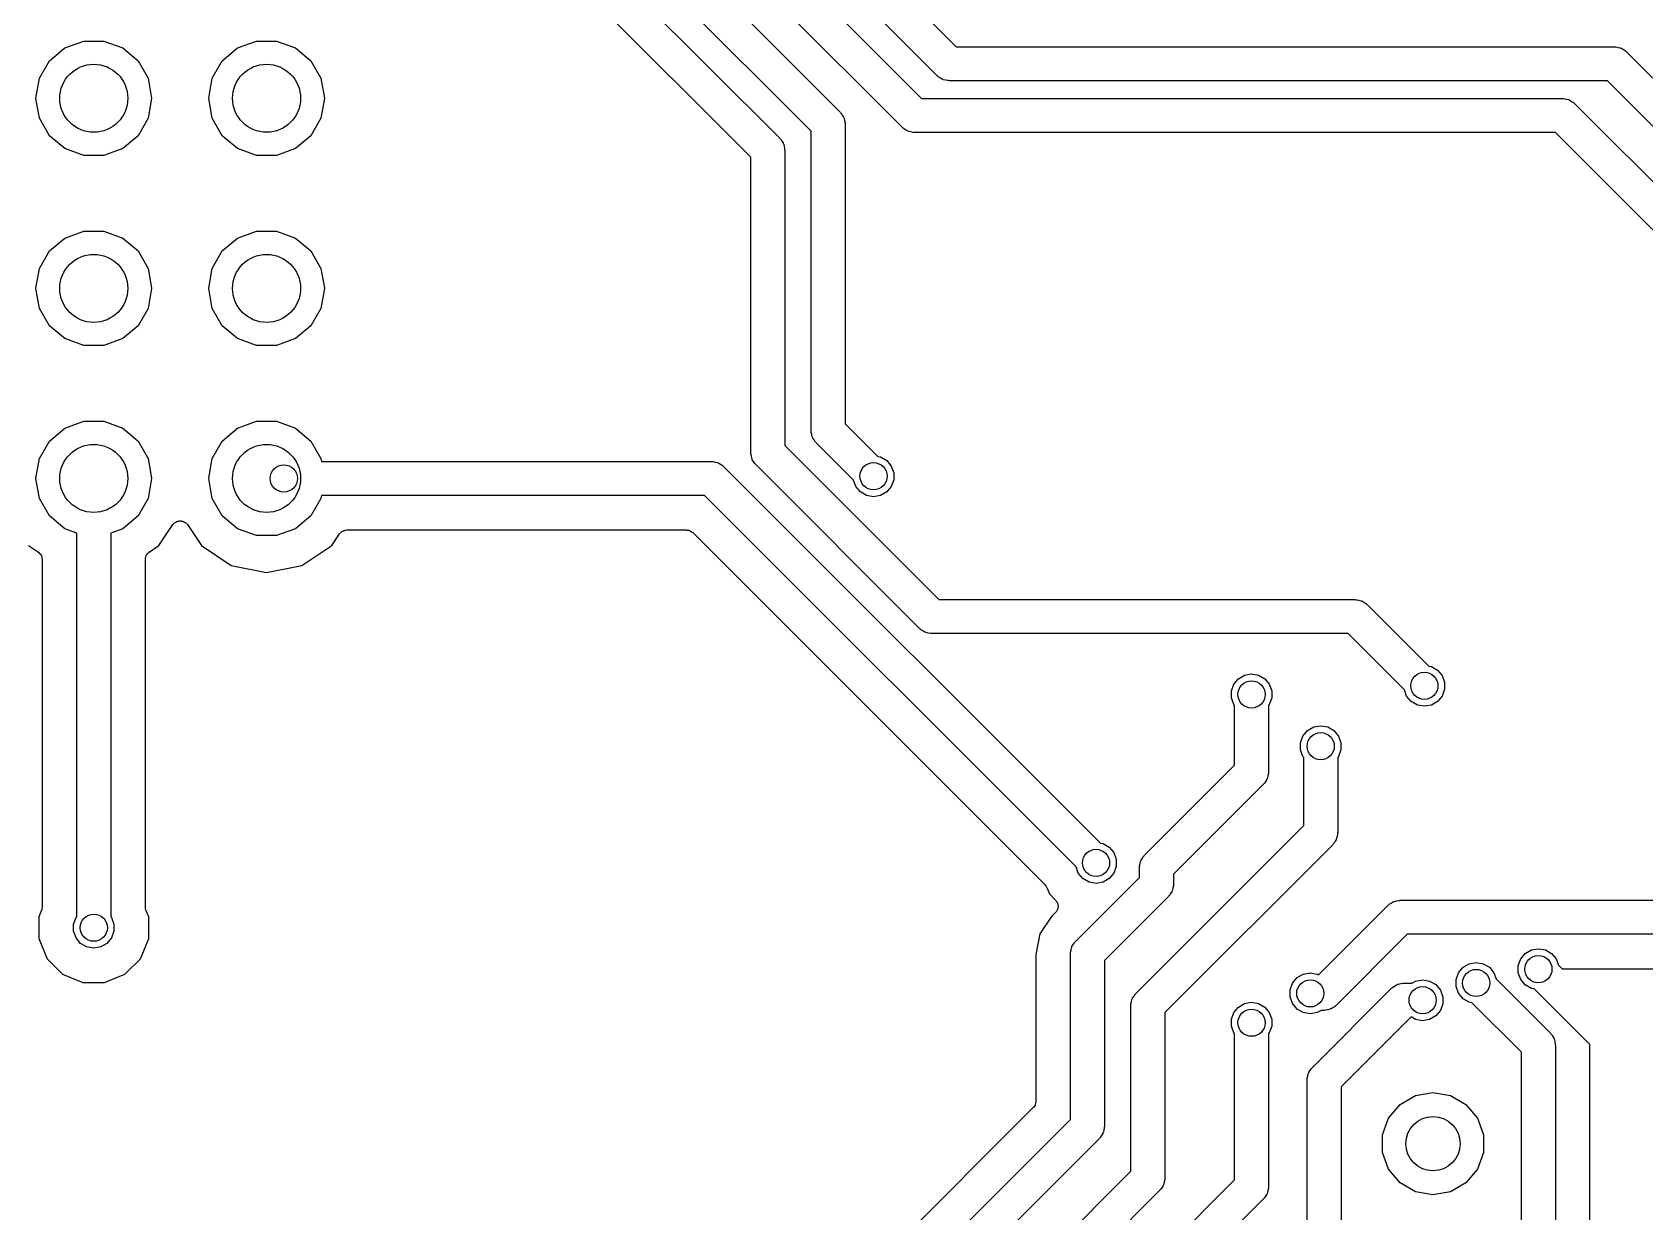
# Model space of a CAD drawing. Extents: x 10 to 287, y -200 to -10.
# Drawn here: x 78.34 to 102.05, y -83.93 to -66.59 of the extents above; entities that cross this region are included whole.
import ezdxf

# ---------------------------------------------------------------- set-up
doc = ezdxf.new("R2010")
doc.units = 0
doc.header["$MEASUREMENT"] = 0
doc.layers.add('BLACK', color=7, linetype='CONTINUOUS')

msp = doc.modelspace()

# ---------------------------------------------------------------- linework, layer by layer
at = {"layer": 'Black'}
for p, q in [((87.499, -65.0474), (90.2198, -67.7682)), ((86.483, -65.3014), (89.3308, -68.1492)), ((89.793, -68.0486), (87.0722, -65.3278)), ((90.4639, -65.3453), (91.9246, -66.806)), ((88.904, -68.4296), (86.0562, -65.5818)), ((89.7019, -65.8533), (91.4166, -67.568)), ((91.6442, -67.2328), (90.1064, -65.6949)), ((91.1362, -67.9948), (89.3444, -66.2029)), ((78.5969, -67.0144), (78.823, -66.8246)), ((78.823, -66.8246), (79.1004, -66.7237)), ((79.1004, -66.7237), (79.3956, -66.7237)), ((79.3956, -66.7237), (79.673, -66.8246)), ((79.673, -66.8246), (79.8991, -67.0144)), ((81.1369, -67.0144), (81.363, -66.8246)), ((81.363, -66.8246), (81.6404, -66.7237)), ((81.6404, -66.7237), (81.9356, -66.7237)), ((81.9356, -66.7237), (82.213, -66.8246)), ((82.213, -66.8246), (82.4391, -67.0144)), ((91.9246, -66.806), (101.6, -66.806)), ((101.6, -66.806), (101.611, -66.8079)), ((101.611, -66.8079), (101.622, -66.807)), ((101.622, -66.807), (101.653, -66.8154)), ((101.653, -66.8154), (101.686, -66.8211)), ((101.686, -66.8211), (101.695, -66.8266)), ((101.695, -66.8266), (101.706, -66.8294)), ((101.706, -66.8294), (101.732, -66.8482)), ((78.4493, -67.27), (78.5969, -67.0144)), ((79.8991, -67.0144), (80.0467, -67.27)), ((80.9893, -67.27), (81.1369, -67.0144)), ((82.4391, -67.0144), (82.5867, -67.27)), ((101.732, -66.8482), (101.761, -66.8645)), ((101.761, -66.8645), (101.768, -66.8729)), ((101.768, -66.8729), (101.777, -66.8792)), ((101.777, -66.8792), (105.333, -70.4352)), ((78.398, -67.5608), (78.4493, -67.27)), ((80.0467, -67.27), (80.098, -67.5608)), ((80.938, -67.5608), (80.9893, -67.27)), ((82.5867, -67.27), (82.638, -67.5608)), ((91.6532, -67.2391), (91.6442, -67.2328)), ((91.6603, -67.2475), (91.6532, -67.2391)), ((91.6886, -67.2638), (91.6603, -67.2475)), ((91.7153, -67.2826), (91.6886, -67.2638)), ((91.726, -67.2854), (91.7153, -67.2826)), ((91.7355, -67.2909), (91.726, -67.2854)), ((91.7677, -67.2966), (91.7355, -67.2909)), ((91.7992, -67.305), (91.7677, -67.2966)), ((91.8102, -67.3041), (91.7992, -67.305)), ((91.821, -67.306), (91.8102, -67.3041)), ((101.496, -67.306), (91.821, -67.306)), ((104.906, -70.7156), (101.496, -67.306)), ((78.398, -67.5672), (78.398, -67.5608)), ((78.4493, -67.858), (78.398, -67.5672)), ((80.098, -67.5672), (80.0467, -67.858)), ((80.098, -67.5608), (80.098, -67.5672)), ((80.938, -67.5672), (80.938, -67.5608)), ((80.9893, -67.858), (80.938, -67.5672)), ((82.638, -67.5672), (82.5867, -67.858)), ((82.638, -67.5608), (82.638, -67.5672)), ((90.2198, -67.7682), (90.2261, -67.7772)), ((90.2261, -67.7772), (90.2345, -67.7843)), ((90.2345, -67.7843), (90.2508, -67.8126)), ((91.4166, -67.568), (100.838, -67.568)), ((100.838, -67.568), (100.849, -67.5699)), ((100.849, -67.5699), (100.86, -67.569)), ((100.86, -67.569), (100.891, -67.5774)), ((100.891, -67.5774), (100.924, -67.5831)), ((100.924, -67.5831), (100.933, -67.5886)), ((100.933, -67.5886), (100.944, -67.5914)), ((100.944, -67.5914), (100.97, -67.6102)), ((100.97, -67.6102), (100.999, -67.6265)), ((100.999, -67.6265), (101.006, -67.6349)), ((101.006, -67.6349), (101.015, -67.6412)), ((101.015, -67.6412), (104.52, -71.1464)), ((78.5969, -68.1136), (78.4493, -67.858)), ((80.0467, -67.858), (79.8991, -68.1136)), ((81.1369, -68.1136), (80.9893, -67.858)), ((82.5867, -67.858), (82.4391, -68.1136)), ((90.2508, -67.8126), (90.2696, -67.8393)), ((90.2696, -67.8393), (90.2724, -67.85)), ((90.2724, -67.85), (90.2779, -67.8595)), ((90.2779, -67.8595), (90.2836, -67.8917)), ((90.2836, -67.8917), (90.292, -67.9232)), ((90.292, -67.9232), (90.2911, -67.9342)), ((90.2911, -67.9342), (90.293, -67.945)), ((90.293, -67.945), (90.293, -72.3494)), ((91.1452, -68.0011), (91.1362, -67.9948)), ((91.1523, -68.0095), (91.1452, -68.0011)), ((91.1806, -68.0258), (91.1523, -68.0095)), ((78.823, -68.3034), (78.5969, -68.1136)), ((79.8991, -68.1136), (79.673, -68.3034)), ((81.363, -68.3034), (81.1369, -68.1136)), ((82.4391, -68.1136), (82.213, -68.3034)), ((89.3308, -68.1492), (89.3371, -68.1582)), ((89.3371, -68.1582), (89.3455, -68.1653)), ((89.3455, -68.1653), (89.3618, -68.1936)), ((89.3618, -68.1936), (89.3806, -68.2203)), ((89.3806, -68.2203), (89.3834, -68.231)), ((89.3834, -68.231), (89.3889, -68.2405)), ((89.3889, -68.2405), (89.3946, -68.2727)), ((89.793, -72.453), (89.793, -68.0486)), ((91.2073, -68.0446), (91.1806, -68.0258)), ((91.218, -68.0474), (91.2073, -68.0446)), ((91.2275, -68.0529), (91.218, -68.0474)), ((91.2597, -68.0586), (91.2275, -68.0529)), ((91.2912, -68.067), (91.2597, -68.0586)), ((91.3022, -68.0661), (91.2912, -68.067)), ((91.313, -68.068), (91.3022, -68.0661)), ((100.734, -68.068), (91.313, -68.068)), ((104.093, -71.4268), (100.734, -68.068)), ((79.1004, -68.4043), (78.823, -68.3034)), ((79.3956, -68.4043), (79.1004, -68.4043)), ((79.673, -68.3034), (79.3956, -68.4043)), ((81.6404, -68.4043), (81.363, -68.3034)), ((81.9356, -68.4043), (81.6404, -68.4043)), ((82.213, -68.3034), (81.9356, -68.4043)), ((88.904, -72.771), (88.904, -68.4296)), ((89.3946, -68.2727), (89.403, -68.3042)), ((89.403, -68.3042), (89.4021, -68.3152)), ((89.4021, -68.3152), (89.404, -68.326)), ((89.404, -68.326), (89.404, -72.6674)), ((78.5969, -69.8084), (78.823, -69.6186)), ((78.823, -69.6186), (79.1004, -69.5177)), ((79.1004, -69.5177), (79.3956, -69.5177)), ((79.3956, -69.5177), (79.673, -69.6186)), ((79.673, -69.6186), (79.8991, -69.8084)), ((81.1369, -69.8084), (81.363, -69.6186)), ((81.363, -69.6186), (81.6404, -69.5177)), ((81.6404, -69.5177), (81.9356, -69.5177)), ((81.9356, -69.5177), (82.213, -69.6186)), ((82.213, -69.6186), (82.4391, -69.8084)), ((78.4493, -70.064), (78.5969, -69.8084)), ((79.8991, -69.8084), (80.0467, -70.064)), ((80.9893, -70.064), (81.1369, -69.8084)), ((82.4391, -69.8084), (82.5867, -70.064)), ((78.398, -70.3548), (78.4493, -70.064)), ((80.0467, -70.064), (80.098, -70.3548)), ((80.938, -70.3548), (80.9893, -70.064)), ((82.5867, -70.064), (82.638, -70.3548)), ((78.398, -70.3612), (78.398, -70.3548)), ((78.4493, -70.652), (78.398, -70.3612)), ((80.098, -70.3612), (80.0467, -70.652)), ((80.098, -70.3548), (80.098, -70.3612)), ((80.938, -70.3612), (80.938, -70.3548)), ((80.9893, -70.652), (80.938, -70.3612)), ((82.638, -70.3612), (82.5867, -70.652)), ((82.638, -70.3548), (82.638, -70.3612)), ((78.5969, -70.9076), (78.4493, -70.652)), ((80.0467, -70.652), (79.8991, -70.9076)), ((81.1369, -70.9076), (80.9893, -70.652)), ((82.5867, -70.652), (82.4391, -70.9076)), ((78.823, -71.0974), (78.5969, -70.9076)), ((79.1004, -71.1983), (78.823, -71.0974)), ((79.673, -71.0974), (79.3956, -71.1983)), ((79.8991, -70.9076), (79.673, -71.0974)), ((81.363, -71.0974), (81.1369, -70.9076)), ((81.6404, -71.1983), (81.363, -71.0974)), ((82.213, -71.0974), (81.9356, -71.1983)), ((82.4391, -70.9076), (82.213, -71.0974)), ((79.3956, -71.1983), (79.1004, -71.1983)), ((81.9356, -71.1983), (81.6404, -71.1983)), ((78.5969, -72.6024), (78.823, -72.4126)), ((78.823, -72.4126), (79.1004, -72.3117)), ((79.1004, -72.3117), (79.3956, -72.3117)), ((79.3956, -72.3117), (79.673, -72.4126)), ((79.673, -72.4126), (79.8991, -72.6024)), ((81.1369, -72.6024), (81.363, -72.4126)), ((81.363, -72.4126), (81.6404, -72.3117)), ((81.6404, -72.3117), (81.9356, -72.3117)), ((81.9356, -72.3117), (82.213, -72.4126)), ((82.213, -72.4126), (82.4391, -72.6024)), ((89.7949, -72.4638), (89.793, -72.453)), ((89.794, -72.4748), (89.7949, -72.4638)), ((89.8024, -72.5063), (89.794, -72.4748)), ((89.8081, -72.5385), (89.8024, -72.5063)), ((90.293, -72.3494), (90.7736, -72.8301)), ((78.4493, -72.858), (78.5969, -72.6024)), ((79.8991, -72.6024), (80.0467, -72.858)), ((80.9893, -72.858), (81.1369, -72.6024)), ((82.4391, -72.6024), (82.5867, -72.858)), ((89.404, -72.6674), (91.6706, -74.934)), ((89.8136, -72.548), (89.8081, -72.5385)), ((89.8164, -72.5587), (89.8136, -72.548)), ((89.8352, -72.5854), (89.8164, -72.5587)), ((89.8515, -72.6137), (89.8352, -72.5854)), ((89.8599, -72.6208), (89.8515, -72.6137)), ((89.8662, -72.6298), (89.8599, -72.6208)), ((90.4161, -73.1797), (89.8662, -72.6298)), ((78.398, -73.1488), (78.4493, -72.858)), ((80.0467, -72.858), (80.098, -73.1488)), ((80.938, -73.1488), (80.9893, -72.858)), ((82.5867, -72.858), (82.5945, -72.902)), ((82.5945, -72.902), (88.3285, -72.902)), ((88.3285, -72.902), (88.3393, -72.9039)), ((88.3393, -72.9039), (88.3503, -72.903)), ((88.3503, -72.903), (88.3818, -72.9114)), ((88.3818, -72.9114), (88.414, -72.9171)), ((88.414, -72.9171), (88.4235, -72.9226)), ((88.4235, -72.9226), (88.4342, -72.9254)), ((88.4342, -72.9254), (88.4609, -72.9442)), ((88.4609, -72.9442), (88.4892, -72.9605)), ((88.4892, -72.9605), (88.4963, -72.9689)), ((88.4963, -72.9689), (88.5053, -72.9752)), ((88.5053, -72.9752), (94.0436, -78.5136)), ((88.9059, -72.7818), (88.904, -72.771)), ((88.905, -72.7928), (88.9059, -72.7818)), ((88.9134, -72.8243), (88.905, -72.7928)), ((88.9191, -72.8565), (88.9134, -72.8243)), ((88.9246, -72.866), (88.9191, -72.8565)), ((88.9274, -72.8767), (88.9246, -72.866)), ((88.9462, -72.9034), (88.9274, -72.8767)), ((88.9625, -72.9317), (88.9462, -72.9034)), ((88.9709, -72.9388), (88.9625, -72.9317)), ((88.9772, -72.9478), (88.9709, -72.9388)), ((91.3902, -75.3608), (88.9772, -72.9478)), ((90.7736, -72.8301), (90.813, -72.837)), ((90.813, -72.837), (90.9036, -72.8893)), ((90.9036, -72.8893), (90.9708, -72.9694)), ((90.9708, -72.9694), (91.0066, -73.0677)), ((78.398, -73.1552), (78.398, -73.1488)), ((78.4493, -73.446), (78.398, -73.1552)), ((80.098, -73.1552), (80.0467, -73.446)), ((80.098, -73.1488), (80.098, -73.1552)), ((80.938, -73.1552), (80.938, -73.1488)), ((80.9893, -73.446), (80.938, -73.1552)), ((90.4492, -73.2706), (90.4161, -73.1797)), ((91.0066, -73.1723), (90.9708, -73.2706)), ((91.0066, -73.0677), (91.0066, -73.1723)), ((78.5969, -73.7016), (78.4493, -73.446)), ((80.0467, -73.446), (79.8991, -73.7016)), ((81.1369, -73.7016), (80.9893, -73.446)), ((82.5867, -73.446), (82.4391, -73.7016)), ((82.5945, -73.402), (82.5867, -73.446)), ((88.2249, -73.402), (82.5945, -73.402)), ((93.6861, -78.8632), (88.2249, -73.402)), ((90.5164, -73.3507), (90.4492, -73.2706)), ((90.607, -73.403), (90.5164, -73.3507)), ((90.71, -73.4211), (90.607, -73.403)), ((90.813, -73.403), (90.71, -73.4211)), ((90.9036, -73.3507), (90.813, -73.403)), ((90.9708, -73.2706), (90.9036, -73.3507)), ((78.823, -73.8914), (78.5969, -73.7016)), ((79.8991, -73.7016), (79.673, -73.8914)), ((81.363, -73.8914), (81.1369, -73.7016)), ((82.4391, -73.7016), (82.213, -73.8914)), ((78.998, -73.9551), (78.823, -73.8914)), ((79.673, -73.8914), (79.498, -73.9551)), ((80.2065, -74.1396), (80.4124, -73.8314)), ((80.4124, -73.8314), (80.422, -73.8214)), ((80.422, -73.8214), (80.4302, -73.8102)), ((80.4302, -73.8102), (80.4371, -73.8056)), ((80.4371, -73.8056), (80.4429, -73.7996)), ((80.4429, -73.7996), (80.4553, -73.7934)), ((80.4553, -73.7934), (80.4669, -73.7857)), ((80.4669, -73.7857), (80.475, -73.7837)), ((80.475, -73.7837), (80.4825, -73.78)), ((80.4825, -73.78), (80.4962, -73.7785)), ((80.4962, -73.7785), (80.5097, -73.7752)), ((80.5097, -73.7752), (80.518, -73.7762)), ((80.518, -73.7762), (80.5263, -73.7752)), ((80.5263, -73.7752), (80.5398, -73.7785)), ((80.5398, -73.7785), (80.5535, -73.78)), ((80.5535, -73.78), (80.561, -73.7837)), ((80.561, -73.7837), (80.5691, -73.7857)), ((80.5691, -73.7857), (80.5807, -73.7934)), ((80.5807, -73.7934), (80.5931, -73.7996)), ((80.5931, -73.7996), (80.5989, -73.8056)), ((80.5989, -73.8056), (80.6058, -73.8102)), ((80.6058, -73.8102), (80.614, -73.8214)), ((80.614, -73.8214), (80.6236, -73.8314)), ((80.6236, -73.8314), (80.8295, -74.1396)), ((81.6404, -73.9923), (81.363, -73.8914)), ((82.213, -73.8914), (81.9356, -73.9923)), ((82.8746, -73.9535), (82.8861, -73.9397)), ((82.8861, -73.9397), (82.8898, -73.9376)), ((82.8898, -73.9376), (82.8927, -73.9346)), ((82.8927, -73.9346), (82.9088, -73.9266)), ((82.9088, -73.9266), (82.9243, -73.9177)), ((82.9243, -73.9177), (82.9285, -73.9169)), ((82.9285, -73.9169), (82.9322, -73.9151)), ((82.9322, -73.9151), (82.9501, -73.9131)), ((82.9501, -73.9131), (82.9678, -73.91)), ((82.9678, -73.91), (87.9619, -73.91)), ((87.9619, -73.91), (87.9674, -73.911)), ((87.9674, -73.911), (87.973, -73.9105)), ((87.973, -73.9105), (87.989, -73.9148)), ((87.989, -73.9148), (88.0054, -73.9177)), ((88.0054, -73.9177), (88.0102, -73.9205)), ((88.0102, -73.9205), (88.0156, -73.9219)), ((88.0156, -73.9219), (88.0292, -73.9314)), ((88.0292, -73.9314), (88.0436, -73.9397)), ((88.0436, -73.9397), (88.0471, -73.944)), ((88.0471, -73.944), (88.0517, -73.9472)), ((88.0517, -73.9472), (93.2271, -79.1225)), ((78.2895, -74.1396), (78.4336, -74.2358)), ((78.998, -79.5926), (78.998, -73.9551)), ((79.498, -73.9551), (79.498, -79.5926)), ((80.0624, -74.2358), (80.2065, -74.1396)), ((80.8295, -74.1396), (81.2693, -74.4334)), ((81.9356, -73.9923), (81.6404, -73.9923)), ((82.3067, -74.4334), (82.7465, -74.1396)), ((82.7465, -74.1396), (82.8622, -73.9664)), ((82.8622, -73.9664), (82.8746, -73.9535)), ((78.4336, -74.2358), (78.4465, -74.2483)), ((78.4465, -74.2483), (78.4603, -74.2598)), ((78.4603, -74.2598), (78.4624, -74.2634)), ((78.4624, -74.2634), (78.4654, -74.2663)), ((78.4654, -74.2663), (78.4734, -74.2824)), ((78.4734, -74.2824), (78.4823, -74.298)), ((78.4823, -74.298), (78.4831, -74.3021)), ((78.4831, -74.3021), (78.4849, -74.3059)), ((78.4849, -74.3059), (78.4869, -74.3237)), ((78.4869, -74.3237), (78.49, -74.3414)), ((78.49, -74.3414), (78.49, -79.4492)), ((80.006, -74.3414), (80.0091, -74.3237)), ((80.006, -79.4494), (80.006, -74.3414)), ((80.0091, -74.3237), (80.0111, -74.3059)), ((80.0111, -74.3059), (80.0129, -74.3021)), ((80.0129, -74.3021), (80.0137, -74.298)), ((80.0137, -74.298), (80.0226, -74.2824)), ((80.0226, -74.2824), (80.0306, -74.2663)), ((80.0306, -74.2663), (80.0336, -74.2634)), ((80.0336, -74.2634), (80.0357, -74.2598)), ((80.0357, -74.2598), (80.0495, -74.2483)), ((80.0495, -74.2483), (80.0624, -74.2358)), ((81.2693, -74.4334), (81.788, -74.5366)), ((81.788, -74.5366), (82.3067, -74.4334)), ((91.6706, -74.934), (97.79, -74.934)), ((97.79, -74.934), (97.8008, -74.9359)), ((97.8008, -74.9359), (97.8118, -74.935)), ((97.8118, -74.935), (97.8433, -74.9434)), ((97.8433, -74.9434), (97.8755, -74.9491)), ((97.8755, -74.9491), (97.885, -74.9546)), ((97.885, -74.9546), (97.8957, -74.9574)), ((97.8957, -74.9574), (97.9224, -74.9762)), ((97.9224, -74.9762), (97.9507, -74.9925)), ((97.9507, -74.9925), (97.9578, -75.0009)), ((97.9578, -75.0009), (97.9668, -75.0072)), ((97.9668, -75.0072), (98.8696, -75.9101)), ((91.3992, -75.3671), (91.3902, -75.3608)), ((91.4063, -75.3755), (91.3992, -75.3671)), ((91.4346, -75.3918), (91.4063, -75.3755)), ((91.4613, -75.4106), (91.4346, -75.3918)), ((91.472, -75.4134), (91.4613, -75.4106)), ((91.4815, -75.4189), (91.472, -75.4134)), ((91.5137, -75.4246), (91.4815, -75.4189)), ((91.5452, -75.433), (91.5137, -75.4246)), ((91.5562, -75.4321), (91.5452, -75.433)), ((91.567, -75.434), (91.5562, -75.4321)), ((97.6864, -75.434), (91.567, -75.434)), ((98.5121, -76.2597), (97.6864, -75.434)), ((96.0724, -76.0963), (96.163, -76.044)), ((96.163, -76.044), (96.266, -76.0259)), ((96.266, -76.0259), (96.369, -76.044)), ((96.369, -76.044), (96.4596, -76.0963)), ((98.8696, -75.9101), (98.909, -75.917)), ((98.909, -75.917), (98.9996, -75.9693)), ((98.9996, -75.9693), (99.0668, -76.0494)), ((99.0668, -76.0494), (99.1026, -76.1477)), ((95.9694, -76.2747), (96.0052, -76.1764)), ((95.9694, -76.3793), (95.9694, -76.2747)), ((96.0052, -76.1764), (96.0724, -76.0963)), ((96.4596, -76.0963), (96.5268, -76.1764)), ((96.5268, -76.1764), (96.5626, -76.2747)), ((96.5626, -76.2747), (96.5626, -76.3793)), ((98.5452, -76.3506), (98.5121, -76.2597)), ((99.1026, -76.2523), (99.0668, -76.3506)), ((99.1026, -76.1477), (99.1026, -76.2523)), ((96.0052, -76.4776), (95.9694, -76.3793)), ((96.016, -76.4904), (96.0052, -76.4776)), ((96.016, -77.3664), (96.016, -76.4904)), ((96.5268, -76.4776), (96.516, -76.4904)), ((96.516, -76.4904), (96.516, -77.47)), ((96.5626, -76.3793), (96.5268, -76.4776)), ((98.6124, -76.4307), (98.5452, -76.3506)), ((98.703, -76.483), (98.6124, -76.4307)), ((98.806, -76.5011), (98.703, -76.483)), ((98.909, -76.483), (98.806, -76.5011)), ((98.9996, -76.4307), (98.909, -76.483)), ((99.0668, -76.3506), (98.9996, -76.4307)), ((97.179, -76.806), (97.282, -76.7879)), ((97.282, -76.7879), (97.385, -76.806)), ((96.9854, -77.0367), (97.0212, -76.9384)), ((97.0212, -76.9384), (97.0884, -76.8583)), ((97.0884, -76.8583), (97.179, -76.806)), ((97.385, -76.806), (97.4756, -76.8583)), ((97.4756, -76.8583), (97.5428, -76.9384)), ((97.5428, -76.9384), (97.5786, -77.0367)), ((96.9854, -77.1413), (96.9854, -77.0367)), ((97.0212, -77.2396), (96.9854, -77.1413)), ((97.032, -77.2524), (97.0212, -77.2396)), ((97.032, -78.2554), (97.032, -77.2524)), ((97.5428, -77.2396), (97.532, -77.2524)), ((97.532, -77.2524), (97.532, -78.359)), ((97.5786, -77.1413), (97.5428, -77.2396)), ((97.5786, -77.0367), (97.5786, -77.1413)), ((94.6922, -78.6902), (96.016, -77.3664)), ((96.515, -77.4918), (96.5066, -77.5233)), ((96.516, -77.47), (96.5141, -77.4808)), ((96.5141, -77.4808), (96.515, -77.4918)), ((96.4428, -77.6468), (95.119, -78.9706)), ((96.4491, -77.6378), (96.4428, -77.6468)), ((96.4575, -77.6307), (96.4491, -77.6378)), ((96.4738, -77.6024), (96.4575, -77.6307)), ((96.4926, -77.5757), (96.4738, -77.6024)), ((96.4954, -77.565), (96.4926, -77.5757)), ((96.5009, -77.5555), (96.4954, -77.565)), ((96.5066, -77.5233), (96.5009, -77.5555)), ((94.5652, -80.7222), (97.032, -78.2554)), ((97.5169, -78.4445), (97.5114, -78.454)), ((97.5226, -78.4123), (97.5169, -78.4445)), ((97.531, -78.3808), (97.5226, -78.4123)), ((97.532, -78.359), (97.5301, -78.3698)), ((97.5301, -78.3698), (97.531, -78.3808)), ((94.0436, -78.5136), (94.083, -78.5205)), ((94.083, -78.5205), (94.1736, -78.5728)), ((94.1736, -78.5728), (94.2408, -78.6529)), ((94.2408, -78.6529), (94.2766, -78.7512)), ((97.4588, -78.5358), (94.992, -81.0026)), ((97.4651, -78.5268), (97.4588, -78.5358)), ((97.4735, -78.5197), (97.4651, -78.5268)), ((97.4898, -78.4914), (97.4735, -78.5197)), ((97.5086, -78.4647), (97.4898, -78.4914)), ((97.5114, -78.454), (97.5086, -78.4647)), ((93.7192, -78.9541), (93.6861, -78.8632)), ((94.2766, -78.8558), (94.2408, -78.9541)), ((94.2766, -78.7512), (94.2766, -78.8558)), ((94.619, -78.867), (94.6209, -78.8562)), ((94.619, -79.0174), (94.619, -78.867)), ((94.62, -78.8452), (94.6284, -78.8137)), ((94.6209, -78.8562), (94.62, -78.8452)), ((94.6284, -78.8137), (94.6341, -78.7815)), ((94.6341, -78.7815), (94.6396, -78.772)), ((94.6396, -78.772), (94.6424, -78.7613)), ((94.6424, -78.7613), (94.6612, -78.7346)), ((94.6612, -78.7346), (94.6775, -78.7063)), ((94.6775, -78.7063), (94.6859, -78.6992)), ((94.6859, -78.6992), (94.6922, -78.6902)), ((93.2271, -79.1225), (93.2287, -79.1249)), ((93.2287, -79.1249), (93.231, -79.1266)), ((93.231, -79.1266), (93.2413, -79.1429)), ((93.2413, -79.1429), (93.2524, -79.1587)), ((93.2524, -79.1587), (93.2531, -79.1614)), ((93.2531, -79.1614), (93.2546, -79.1638)), ((93.2546, -79.1638), (93.2946, -79.2606)), ((93.6762, -79.9602), (94.619, -79.0174)), ((93.7864, -79.0342), (93.7192, -78.9541)), ((93.877, -79.0865), (93.7864, -79.0342)), ((93.98, -79.1046), (93.877, -79.0865)), ((94.083, -79.0865), (93.98, -79.1046)), ((94.1736, -79.0342), (94.083, -79.0865)), ((94.2408, -78.9541), (94.1736, -79.0342)), ((95.118, -79.1428), (95.1096, -79.1743)), ((95.119, -79.121), (95.1171, -79.1318)), ((95.1171, -79.1318), (95.118, -79.1428)), ((95.119, -78.9706), (95.119, -79.121)), ((93.2946, -79.2606), (93.3862, -79.3524)), ((93.3862, -79.3524), (93.3925, -79.3614)), ((93.3925, -79.3614), (93.4004, -79.3692)), ((93.4004, -79.3692), (93.4051, -79.3794)), ((93.4051, -79.3794), (93.4115, -79.3885)), ((93.4115, -79.3885), (93.4143, -79.3992)), ((93.4143, -79.3992), (93.419, -79.4092)), ((95.0458, -79.2978), (94.103, -80.2406)), ((95.0521, -79.2888), (95.0458, -79.2978)), ((95.0605, -79.2817), (95.0521, -79.2888)), ((95.0768, -79.2534), (95.0605, -79.2817)), ((95.0956, -79.2267), (95.0768, -79.2534)), ((95.0984, -79.216), (95.0956, -79.2267)), ((95.1039, -79.2065), (95.0984, -79.216)), ((95.1096, -79.1743), (95.1039, -79.2065)), ((98.2897, -79.4121), (98.318, -79.3958)), ((98.318, -79.3958), (98.3447, -79.377)), ((98.3447, -79.377), (98.3554, -79.3742)), ((98.3554, -79.3742), (98.3649, -79.3687)), ((98.3649, -79.3687), (98.3971, -79.363)), ((98.3971, -79.363), (98.4286, -79.3546)), ((98.4286, -79.3546), (98.4396, -79.3555)), ((98.4396, -79.3555), (98.4504, -79.3536)), ((98.4504, -79.3536), (104.189, -79.3536)), ((78.4401, -79.5946), (78.4399, -79.916)), ((78.4803, -79.4979), (78.4401, -79.5946)), ((78.4809, -79.4951), (78.4803, -79.4979)), ((78.4823, -79.4926), (78.4809, -79.4951)), ((78.4857, -79.4736), (78.4823, -79.4926)), ((78.4899, -79.4548), (78.4857, -79.4736)), ((78.49, -79.4492), (78.4895, -79.452)), ((78.4895, -79.452), (78.4899, -79.4548)), ((78.9514, -79.7037), (78.9872, -79.6054)), ((78.9872, -79.6054), (78.998, -79.5926)), ((79.498, -79.5926), (79.5088, -79.6054)), ((79.5088, -79.6054), (79.5446, -79.7037)), ((80.0065, -79.4521), (80.006, -79.4494)), ((80.0061, -79.4549), (80.0065, -79.4521)), ((80.0103, -79.4738), (80.0061, -79.4549)), ((80.0137, -79.4929), (80.0103, -79.4738)), ((80.015, -79.4952), (80.0137, -79.4929)), ((80.0156, -79.4979), (80.015, -79.4952)), ((80.0561, -79.596), (80.0156, -79.4979)), ((80.0559, -79.9174), (80.0561, -79.596)), ((93.3259, -79.5922), (93.155, -79.8479)), ((93.3861, -79.5319), (93.3259, -79.5922)), ((93.3925, -79.5228), (93.3861, -79.5319)), ((93.4003, -79.515), (93.3925, -79.5228)), ((93.405, -79.5049), (93.4003, -79.515)), ((93.4114, -79.4958), (93.405, -79.5049)), ((93.4143, -79.4851), (93.4114, -79.4958)), ((93.419, -79.4751), (93.4143, -79.4851)), ((93.419, -79.4092), (93.42, -79.4203)), ((93.42, -79.4639), (93.419, -79.4751)), ((93.42, -79.4203), (93.4229, -79.4311)), ((93.4229, -79.4532), (93.42, -79.4639)), ((93.4229, -79.4311), (93.4219, -79.4421)), ((93.4219, -79.4421), (93.4229, -79.4532)), ((97.2514, -80.4491), (98.2736, -79.4268)), ((98.2736, -79.4268), (98.2826, -79.4205)), ((98.2826, -79.4205), (98.2897, -79.4121)), ((78.9514, -79.8083), (78.9514, -79.7037)), ((78.9872, -79.9066), (78.9514, -79.8083)), ((79.5446, -79.8083), (79.5088, -79.9066)), ((79.5446, -79.7037), (79.5446, -79.8083)), ((93.155, -79.8479), (93.095, -80.1495)), ((98.554, -79.8536), (97.5096, -80.898)), ((104.292, -79.8536), (98.554, -79.8536)), ((78.4399, -79.916), (78.5626, -80.2131)), ((79.0544, -79.9867), (78.9872, -79.9066)), ((79.145, -80.039), (79.0544, -79.9867)), ((79.248, -80.0571), (79.145, -80.039)), ((79.351, -80.039), (79.248, -80.0571)), ((79.4416, -79.9867), (79.351, -80.039)), ((79.5088, -79.9066), (79.4416, -79.9867)), ((79.9326, -80.2143), (80.0559, -79.9174)), ((93.604, -80.1152), (93.6124, -80.0837)), ((93.6124, -80.0837), (93.6181, -80.0515)), ((93.6181, -80.0515), (93.6236, -80.042)), ((93.6236, -80.042), (93.6264, -80.0313)), ((93.6264, -80.0313), (93.6452, -80.0046)), ((93.6452, -80.0046), (93.6615, -79.9763)), ((93.6615, -79.9763), (93.6699, -79.9692)), ((93.6699, -79.9692), (93.6762, -79.9602)), ((100.289, -80.1349), (100.379, -80.0826)), ((100.379, -80.0826), (100.482, -80.0645)), ((100.482, -80.0645), (100.585, -80.0826)), ((100.585, -80.0826), (100.676, -80.1349)), ((78.5626, -80.2131), (78.7897, -80.4406)), ((79.7051, -80.4414), (79.9326, -80.2143)), ((93.095, -80.1495), (93.095, -82.3104)), ((93.603, -80.137), (93.6049, -80.1262)), ((93.603, -82.5734), (93.603, -80.137)), ((93.6049, -80.1262), (93.604, -80.1152)), ((94.103, -80.2406), (94.103, -82.677)), ((99.3072, -80.4182), (99.3744, -80.3381)), ((99.3744, -80.3381), (99.465, -80.2858)), ((99.465, -80.2858), (99.568, -80.2677)), ((99.568, -80.2677), (99.671, -80.2858)), ((99.671, -80.2858), (99.7616, -80.3381)), ((99.7616, -80.3381), (99.8288, -80.4182)), ((100.186, -80.3133), (100.222, -80.215)), ((100.186, -80.4179), (100.186, -80.3133)), ((100.222, -80.215), (100.289, -80.1349)), ((100.676, -80.1349), (100.743, -80.215)), ((100.743, -80.215), (100.776, -80.3059)), ((100.776, -80.3059), (100.832, -80.3616)), ((78.7897, -80.4406), (79.0866, -80.5639)), ((79.0866, -80.5639), (79.408, -80.5641)), ((79.408, -80.5641), (79.7051, -80.4414)), ((96.833, -80.6689), (96.8688, -80.5706)), ((96.8688, -80.5706), (96.936, -80.4905)), ((96.936, -80.4905), (97.0266, -80.4382)), ((97.0266, -80.4382), (97.1296, -80.4201)), ((97.1296, -80.4201), (97.2326, -80.4382)), ((97.2326, -80.4382), (97.2514, -80.4491)), ((98.4157, -80.5879), (98.4479, -80.5822)), ((98.4479, -80.5822), (98.4794, -80.5738)), ((98.4794, -80.5738), (98.4904, -80.5747)), ((98.4904, -80.5747), (98.5012, -80.5728)), ((98.5012, -80.5728), (98.6205, -80.5728)), ((98.6205, -80.5728), (98.6776, -80.5398)), ((98.6776, -80.5398), (98.7806, -80.5217)), ((98.7806, -80.5217), (98.8836, -80.5398)), ((98.8836, -80.5398), (98.9742, -80.5921)), ((99.2714, -80.5165), (99.3072, -80.4182)), ((99.2714, -80.6211), (99.2714, -80.5165)), ((99.8288, -80.4182), (99.8619, -80.5091)), ((99.8619, -80.5091), (100.659, -81.3064)), ((100.222, -80.5162), (100.186, -80.4179)), ((100.289, -80.5963), (100.222, -80.5162)), ((100.832, -80.3616), (104.28, -80.3616)), ((94.5014, -80.8457), (94.5071, -80.8135)), ((94.5071, -80.8135), (94.5126, -80.804)), ((94.5126, -80.804), (94.5154, -80.7933)), ((94.5154, -80.7933), (94.5342, -80.7666)), ((94.5342, -80.7666), (94.5505, -80.7383)), ((94.5505, -80.7383), (94.5589, -80.7312)), ((94.5589, -80.7312), (94.5652, -80.7222)), ((96.833, -80.7735), (96.833, -80.6689)), ((96.8688, -80.8718), (96.833, -80.7735)), ((97.156, -81.8144), (98.3244, -80.646)), ((98.3244, -80.646), (98.3334, -80.6397)), ((98.3334, -80.6397), (98.3405, -80.6313)), ((98.3405, -80.6313), (98.3688, -80.615)), ((98.3688, -80.615), (98.3955, -80.5962)), ((98.3955, -80.5962), (98.4062, -80.5934)), ((98.4062, -80.5934), (98.4157, -80.5879)), ((98.9742, -80.5921), (99.0414, -80.6722)), ((99.0414, -80.6722), (99.0772, -80.7705)), ((99.0772, -80.7705), (99.0772, -80.8751)), ((99.3072, -80.7194), (99.2714, -80.6211)), ((99.3744, -80.7995), (99.3072, -80.7194)), ((99.465, -80.8518), (99.3744, -80.7995)), ((100.379, -80.6486), (100.289, -80.5963)), ((100.419, -80.6555), (100.379, -80.6486)), ((101.236, -81.4725), (100.419, -80.6555)), ((94.492, -80.899), (94.4939, -80.8882)), ((94.492, -83.3354), (94.492, -80.899)), ((94.493, -80.8772), (94.5014, -80.8457)), ((94.4939, -80.8882), (94.493, -80.8772)), ((94.992, -81.0026), (94.992, -83.439)), ((95.9694, -81.1007), (96.0052, -81.0024)), ((96.0052, -81.0024), (96.0724, -80.9223)), ((96.0724, -80.9223), (96.163, -80.87)), ((96.163, -80.87), (96.266, -80.8519)), ((96.266, -80.8519), (96.369, -80.87)), ((96.369, -80.87), (96.4596, -80.9223)), ((96.4596, -80.9223), (96.5268, -81.0024)), ((96.5268, -81.0024), (96.5626, -81.1007)), ((96.936, -80.9519), (96.8688, -80.8718)), ((97.0266, -81.0042), (96.936, -80.9519)), ((97.1296, -81.0223), (97.0266, -81.0042)), ((97.2326, -81.0042), (97.1296, -81.0223)), ((97.2897, -80.9712), (97.2326, -81.0042)), ((97.3328, -80.9712), (97.2897, -80.9712)), ((97.3436, -80.9693), (97.3328, -80.9712)), ((97.3546, -80.9702), (97.3436, -80.9693)), ((97.3861, -80.9618), (97.3546, -80.9702)), ((97.4183, -80.9561), (97.3861, -80.9618)), ((97.4278, -80.9506), (97.4183, -80.9561)), ((97.4385, -80.9478), (97.4278, -80.9506)), ((97.4652, -80.929), (97.4385, -80.9478)), ((97.4935, -80.9127), (97.4652, -80.929)), ((97.5006, -80.9043), (97.4935, -80.9127)), ((97.5096, -80.898), (97.5006, -80.9043)), ((98.9742, -81.0535), (98.8836, -81.1058)), ((99.0414, -80.9734), (98.9742, -81.0535)), ((99.0772, -80.8751), (99.0414, -80.9734)), ((99.5044, -80.8587), (99.465, -80.8518)), ((100.232, -81.5868), (99.5044, -80.8587)), ((95.9694, -81.2053), (95.9694, -81.1007)), ((96.0052, -81.3036), (95.9694, -81.2053)), ((96.5626, -81.2053), (96.5268, -81.3036)), ((96.5626, -81.1007), (96.5626, -81.2053)), ((98.6048, -81.0728), (97.5828, -82.0948)), ((98.6205, -81.0728), (98.6048, -81.0728)), ((98.6776, -81.1058), (98.6205, -81.0728)), ((98.7806, -81.1239), (98.6776, -81.1058)), ((98.8836, -81.1058), (98.7806, -81.1239)), ((96.016, -81.3164), (96.0052, -81.3036)), ((96.016, -83.4624), (96.016, -81.3164)), ((96.5268, -81.3036), (96.516, -81.3164)), ((96.516, -81.3164), (96.516, -83.566)), ((100.659, -81.3064), (100.665, -81.3154)), ((100.665, -81.3154), (100.674, -81.3225)), ((100.674, -81.3225), (100.69, -81.3508)), ((100.69, -81.3508), (100.709, -81.3775)), ((100.709, -81.3775), (100.712, -81.3882)), ((100.712, -81.3882), (100.717, -81.3977)), ((100.717, -81.3977), (100.723, -81.4299)), ((100.723, -81.4299), (100.731, -81.4614)), ((100.731, -81.4614), (100.73, -81.4724)), ((100.73, -81.4724), (100.732, -81.4832)), ((100.732, -81.4832), (100.732, -82.9056)), ((101.24, -81.4957), (101.236, -81.4725)), ((101.24, -83.2053), (101.24, -81.4957)), ((100.232, -82.9056), (100.232, -81.5868)), ((97.0828, -81.9912), (97.0847, -81.9804)), ((97.0828, -88.8492), (97.0828, -81.9912)), ((97.0838, -81.9694), (97.0922, -81.9379)), ((97.0847, -81.9804), (97.0838, -81.9694)), ((97.0922, -81.9379), (97.0979, -81.9057)), ((97.0979, -81.9057), (97.1034, -81.8962)), ((97.1034, -81.8962), (97.1062, -81.8855)), ((97.1062, -81.8855), (97.125, -81.8588)), ((97.125, -81.8588), (97.1413, -81.8305)), ((97.1413, -81.8305), (97.1497, -81.8234)), ((97.1497, -81.8234), (97.156, -81.8144)), ((97.5828, -82.0948), (97.5828, -88.8492)), ((98.4491, -82.3543), (98.6755, -82.2235)), ((98.6755, -82.2235), (98.933, -82.1781)), ((98.933, -82.1781), (99.1905, -82.2235)), ((99.1905, -82.2235), (99.4169, -82.3543)), ((93.0578, -82.4002), (78.5476, -96.9104)), ((93.061, -82.3956), (93.0578, -82.4002)), ((93.0653, -82.3921), (93.061, -82.3956)), ((93.0736, -82.3777), (93.0653, -82.3921)), ((93.0831, -82.3641), (93.0736, -82.3777)), ((93.0845, -82.3587), (93.0831, -82.3641)), ((93.0873, -82.3539), (93.0845, -82.3587)), ((93.0902, -82.3375), (93.0873, -82.3539)), ((93.0945, -82.3215), (93.0902, -82.3375)), ((93.095, -82.3104), (93.094, -82.3159)), ((93.094, -82.3159), (93.0945, -82.3215)), ((98.281, -82.5546), (98.4491, -82.3543)), ((99.4169, -82.3543), (99.585, -82.5546)), ((78.5632, -97.6132), (93.603, -82.5734)), ((94.102, -82.6988), (94.0936, -82.7303)), ((94.103, -82.677), (94.1011, -82.6878)), ((94.1011, -82.6878), (94.102, -82.6988)), ((98.1916, -82.8003), (98.281, -82.5546)), ((99.585, -82.5546), (99.6744, -82.8003)), ((94.0298, -82.8538), (78.99, -97.8936)), ((94.0361, -82.8448), (94.0298, -82.8538)), ((94.0445, -82.8377), (94.0361, -82.8448)), ((94.0608, -82.8094), (94.0445, -82.8377)), ((94.0796, -82.7827), (94.0608, -82.8094)), ((94.0824, -82.772), (94.0796, -82.7827)), ((94.0879, -82.7625), (94.0824, -82.772)), ((94.0936, -82.7303), (94.0879, -82.7625)), ((98.1916, -83.0617), (98.1916, -82.8003)), ((99.6744, -82.8003), (99.6744, -83.0617)), ((100.232, -96.763), (100.232, -82.9056)), ((100.732, -82.9056), (100.732, -96.763)), ((98.281, -83.3074), (98.1916, -83.0617)), ((99.6744, -83.0617), (99.585, -83.3074)), ((79.7062, -98.1212), (94.492, -83.3354)), ((98.4491, -83.5077), (98.281, -83.3074)), ((99.585, -83.3074), (99.4169, -83.5077)), ((101.24, -96.6198), (101.24, -83.2053)), ((94.9188, -83.6158), (80.133, -98.4016)), ((80.7222, -98.7562), (96.016, -83.4624)), ((94.9251, -83.6068), (94.9188, -83.6158)), ((94.9335, -83.5997), (94.9251, -83.6068)), ((94.9498, -83.5714), (94.9335, -83.5997)), ((94.9686, -83.5447), (94.9498, -83.5714)), ((94.9714, -83.534), (94.9686, -83.5447)), ((94.9769, -83.5245), (94.9714, -83.534)), ((94.9826, -83.4923), (94.9769, -83.5245)), ((94.991, -83.4608), (94.9826, -83.4923)), ((94.992, -83.439), (94.9901, -83.4498)), ((94.9901, -83.4498), (94.991, -83.4608)), ((96.4954, -83.661), (96.4926, -83.6717)), ((96.5009, -83.6515), (96.4954, -83.661)), ((96.5066, -83.6193), (96.5009, -83.6515)), ((96.515, -83.5878), (96.5066, -83.6193)), ((96.516, -83.566), (96.5141, -83.5768)), ((96.5141, -83.5768), (96.515, -83.5878)), ((98.6755, -83.6385), (98.4491, -83.5077)), ((98.933, -83.6839), (98.6755, -83.6385)), ((99.1905, -83.6385), (98.933, -83.6839)), ((99.4169, -83.5077), (99.1905, -83.6385)), ((96.4428, -83.7428), (81.149, -99.0366)), ((96.4491, -83.7338), (96.4428, -83.7428)), ((96.4575, -83.7267), (96.4491, -83.7338)), ((96.4738, -83.6984), (96.4575, -83.7267)), ((96.4926, -83.6717), (96.4738, -83.6984))]:
    msp.add_line(p, q, dxfattribs=at)
for centre, radius in [((79.248, -67.564), 0.5), ((81.788, -67.564), 0.5), ((79.248, -70.358), 0.5), ((81.788, -70.358), 0.5), ((79.248, -73.152), 0.5), ((81.788, -73.152), 0.5), ((82.042, -73.152), 0.2), ((90.71, -73.12), 0.2), ((98.806, -76.2), 0.2), ((96.266, -76.327), 0.2), ((97.282, -77.089), 0.2), ((93.98, -78.8035), 0.2), ((79.248, -79.756), 0.2), ((100.482, -80.3656), 0.2), ((97.1296, -80.7212), 0.2), ((99.568, -80.5688), 0.2), ((98.7806, -80.8228), 0.2), ((96.266, -81.153), 0.2), ((98.933, -82.931), 0.4)]:
    msp.add_circle(centre, radius, dxfattribs=at)

doc.saveas('drawing.dxf')
